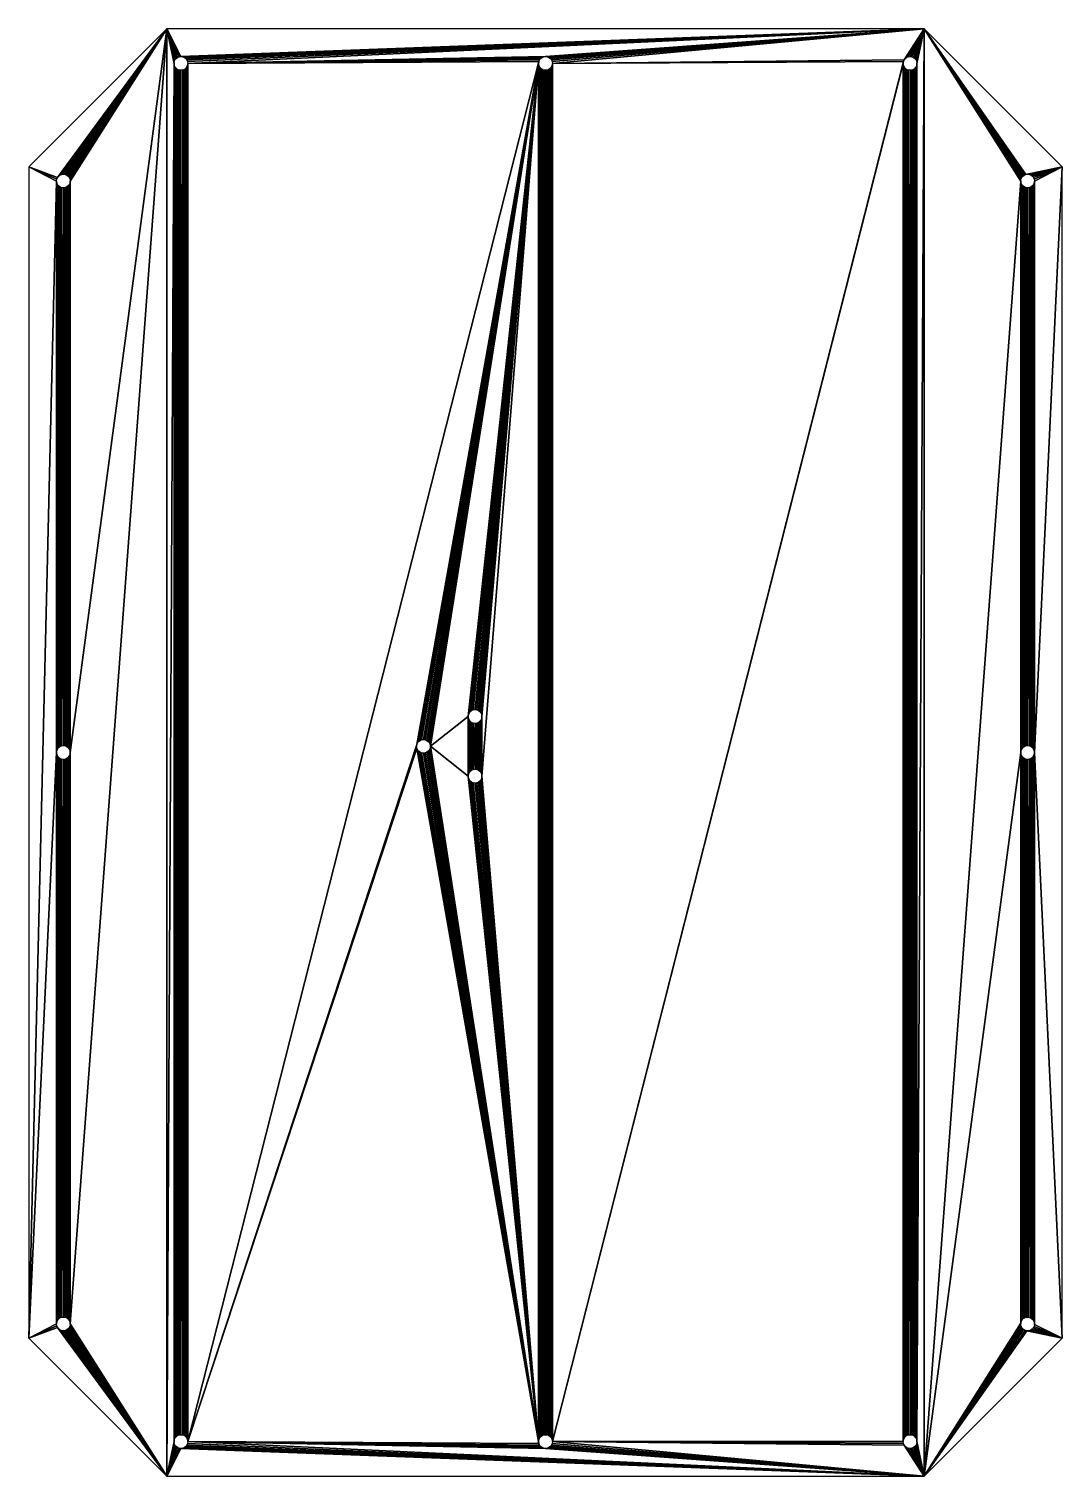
# Model space of a CAD drawing. Header units: metres. Extents: x 71 to 371, y -45 to 375.
import ezdxf

# ---------------------------------------------------------------- set-up
doc = ezdxf.new("R2010")
doc.units = ezdxf.units.M

msp = doc.modelspace()

# ---------------------------------------------------------------- meshes
at = {"layer": 'Layer0'}
mesh = msp.add_polyface(dxfattribs=at)
corners = [(198.13, 174.62, 203.87), (198.06, 157.82, 203.87), (198.13, 158.34, 203.87), (198.33, 174.14, 203.87), (198.33, 158.82, 203.87), (198.64, 173.73, 203.87), (198.64, 159.24, 203.87), (199.06, 173.41, 203.87), (199.06, 159.55, 203.87), (199.54, 173.21, 203.87), (199.54, 159.75, 203.87), (200.06, 173.14, 203.87), (200.06, 159.82, 203.87), (201.06, 173.41, 203.87), (200.58, 159.75, 203.87), (201.06, 159.55, 203.87), (201.47, 173.73, 203.87), (201.47, 159.24, 203.87), (201.79, 174.14, 203.87), (201.79, 158.82, 203.87), (201.99, 174.62, 203.87), (201.99, 158.34, 203.87), (202.06, 175.14, 203.87), (202.06, 157.82, 203.87), (78.5, -1.18, 203.87), (78.57, 164.16, 203.87), (78.5, 164.68, 203.87), (78.57, -0.66, 203.87), (78.77, 163.68, 203.87), (78.77, -0.18, 203.87), (79.09, 163.27, 203.87), (79.09, 0.24, 203.87), (79.5, 162.95, 203.87), (79.5, 0.56, 203.87), (79.98, 162.75, 203.87), (79.98, 0.76, 203.87), (80.5, 162.68, 203.87), (80.5, 0.82, 203.87), (81.02, 162.75, 203.87), (81.02, 0.76, 203.87), (81.5, 162.95, 203.87), (81.5, 0.56, 203.87), (81.91, 163.27, 203.87), (81.91, 0.24, 203.87), (82.23, 163.68, 203.87), (82.23, -0.18, 203.87), (82.43, 164.16, 203.87), (82.43, -0.66, 203.87), (82.5, 164.68, 203.87), (116.64, -35.32, 203.87), (183.13, 165.96, 203.87), (183.06, 166.48, 203.87), (218.57, -35.84, 203.87), (183.33, 165.48, 203.87), (183.64, 165.07, 203.87), (184.06, 164.75, 203.87), (184.54, 164.55, 203.87), (185.06, 164.48, 203.87), (185.58, 164.55, 203.87), (186.06, 164.75, 203.87), (186.47, 165.07, 203.87), (186.79, 165.48, 203.87), (186.99, 165.96, 203.87), (187.06, 166.48, 203.87), (112.71, 364.16, 203.87), (112.64, -35.32, 203.87), (112.71, -34.8, 203.87), (112.91, 363.68, 203.87), (112.91, -34.32, 203.87), (113.23, 363.27, 203.87), (113.23, -33.9, 203.87), (113.64, 362.95, 203.87), (113.64, -33.59, 203.87), (114.12, 362.75, 203.87), (114.12, -33.39, 203.87), (114.64, 362.68, 203.87), (114.64, -33.32, 203.87), (115.16, 362.75, 203.87), (115.16, -33.39, 203.87), (115.64, 362.95, 203.87), (115.64, -33.59, 203.87), (116.06, 363.27, 203.87), (116.06, -33.9, 203.87), (116.37, 363.68, 203.87), (116.37, -34.32, 203.87), (116.57, 364.16, 203.87), (116.57, -34.8, 203.87), (116.64, 364.68, 203.87), (70.5, -5.32, 203.87), (78.5, 330.54, 203.87), (82.5, -1.18, 203.87), (110.5, -45.32, 203.87), (110.5, 374.68, 203.87), (183.13, 167, 203.87)]
mesh.append_faces([[corners[k] for k in face] for face in [(25, 27, 28), (28, 29, 30), (30, 31, 32), (32, 33, 34), (34, 35, 36), (36, 37, 38), (38, 39, 40), (40, 41, 42), (42, 43, 44), (44, 45, 46), (46, 47, 48), (50, 52, 53), (53, 52, 54), (54, 52, 55), (55, 52, 56), (56, 52, 57), (57, 52, 58), (58, 52, 59), (59, 52, 60), (60, 52, 61), (61, 52, 62), (62, 52, 63), (93, 49, 51)]], dxfattribs={"vtx0": -1, "vtx1": -1})
mesh.append_faces([[corners[k] for k in face] for face in [(88, 26, 89), (90, 91, 92)]], dxfattribs={"vtx0": -1, "vtx1": -1, "vtx2": -1})
mesh.append_faces([[corners[k] for k in face] for face in [(0, 1, 2), (3, 2, 4), (5, 4, 6), (7, 6, 8), (9, 8, 10), (11, 10, 12), (13, 14, 15), (16, 15, 17), (18, 17, 19), (20, 19, 21), (22, 21, 23), (24, 25, 26), (49, 50, 51), (64, 65, 66), (67, 66, 68), (69, 68, 70), (71, 70, 72), (73, 72, 74), (75, 74, 76), (77, 76, 78), (79, 78, 80), (81, 80, 82), (83, 82, 84), (85, 84, 86), (87, 86, 49)]], dxfattribs={"vtx0": -1, "vtx2": -1})
mesh = msp.add_polyface(dxfattribs=at)
corners = [(198.06, 157.82, 203.87), (198.13, 174.62, 203.87), (198.06, 175.14, 203.87), (198.13, 158.34, 203.87), (198.33, 174.14, 203.87), (198.33, 158.82, 203.87), (198.64, 173.73, 203.87), (198.64, 159.24, 203.87), (199.06, 173.41, 203.87), (199.06, 159.55, 203.87), (199.54, 173.21, 203.87), (199.54, 159.75, 203.87), (200.06, 173.14, 203.87), (200.06, 159.82, 203.87), (200.58, 173.21, 203.87), (200.58, 159.75, 203.87), (201.06, 173.41, 203.87), (201.06, 159.55, 203.87), (201.47, 173.73, 203.87), (201.47, 159.24, 203.87), (201.79, 174.14, 203.87), (201.79, 158.82, 203.87), (201.99, 174.62, 203.87), (201.99, 158.34, 203.87), (202.06, 175.14, 203.87), (78.57, 330.02, 203.87), (78.5, 164.68, 203.87), (78.57, 165.2, 203.87), (78.77, 329.54, 203.87), (78.77, 165.68, 203.87), (79.09, 329.13, 203.87), (79.09, 166.1, 203.87), (79.5, 328.81, 203.87), (79.5, 166.41, 203.87), (79.98, 328.61, 203.87), (79.98, 166.61, 203.87), (80.5, 328.54, 203.87), (80.5, 166.68, 203.87), (81.02, 328.61, 203.87), (81.02, 166.61, 203.87), (81.5, 328.81, 203.87), (81.5, 166.41, 203.87), (81.91, 329.13, 203.87), (81.91, 166.1, 203.87), (82.23, 329.54, 203.87), (82.23, 165.68, 203.87), (82.43, 330.02, 203.87), (82.43, 165.2, 203.87), (82.5, 330.54, 203.87), (82.5, 164.68, 203.87), (78.5, 330.54, 203.87), (70.5, 334.68, 203.87), (70.5, -5.32, 203.87), (110.5, 374.68, 203.87), (82.5, -1.18, 203.87), (187.06, 166.48, 203.87), (112.64, -35.32, 203.87), (112.71, 364.16, 203.87), (112.64, 364.68, 203.87), (112.71, -34.8, 203.87), (112.91, 363.68, 203.87), (112.91, -34.32, 203.87), (113.23, 363.27, 203.87), (113.23, -33.9, 203.87), (113.64, 362.95, 203.87), (113.64, -33.59, 203.87), (114.12, 362.75, 203.87), (114.12, -33.39, 203.87), (114.64, 362.68, 203.87), (114.64, -33.32, 203.87), (115.16, 362.75, 203.87), (115.16, -33.39, 203.87), (115.64, 362.95, 203.87), (115.64, -33.59, 203.87), (116.06, 363.27, 203.87), (116.06, -33.9, 203.87), (116.37, 363.68, 203.87), (116.37, -34.32, 203.87), (116.57, 364.16, 203.87), (116.57, -34.8, 203.87), (116.64, 364.68, 203.87), (110.5, -45.32, 203.87), (218.57, 365.2, 203.87), (116.64, -35.32, 203.87), (183.13, 167, 203.87), (183.33, 167.48, 203.87), (183.64, 167.9, 203.87), (184.06, 168.21, 203.87), (186.47, 167.9, 203.87), (186.79, 167.48, 203.87), (186.99, 167, 203.87)]
mesh.append_faces([[corners[k] for k in face] for face in [(1, 3, 4), (4, 5, 6), (6, 7, 8), (8, 9, 10), (10, 11, 12), (12, 13, 14), (14, 15, 16), (16, 17, 18), (18, 19, 20), (20, 21, 22), (22, 23, 24), (57, 59, 60), (60, 61, 62), (62, 63, 64), (64, 65, 66), (66, 67, 68), (68, 69, 70), (70, 71, 72), (72, 73, 74), (74, 75, 76), (76, 77, 78), (78, 79, 80)]], dxfattribs={"vtx0": -1, "vtx1": -1})
mesh.append_faces([[corners[k] for k in face] for face in [(53, 49, 54), (55, 0, 2), (53, 81, 58), (82, 80, 83), (82, 83, 84)]], dxfattribs={"vtx0": -1, "vtx1": -1, "vtx2": -1})
mesh.append_faces([[corners[k] for k in face] for face in [(0, 1, 2), (14, 13, 15), (25, 26, 27), (28, 27, 29), (30, 29, 31), (32, 31, 33), (34, 33, 35), (36, 35, 37), (38, 37, 39), (40, 39, 41), (42, 41, 43), (44, 43, 45), (46, 45, 47), (48, 47, 49), (50, 51, 52), (56, 57, 58), (82, 84, 85), (82, 85, 86), (82, 86, 87), (82, 88, 89), (82, 89, 90), (82, 90, 55)]], dxfattribs={"vtx0": -1, "vtx2": -1})
mesh = msp.add_polyface(dxfattribs=at)
corners = [(78.5, 164.68, 203.87), (78.57, 330.02, 203.87), (78.5, 330.54, 203.87), (78.57, 165.2, 203.87), (78.77, 329.54, 203.87), (78.77, 165.68, 203.87), (79.09, 329.13, 203.87), (79.09, 166.1, 203.87), (79.5, 328.81, 203.87), (79.5, 166.41, 203.87), (79.98, 328.61, 203.87), (79.98, 166.61, 203.87), (80.5, 328.54, 203.87), (80.5, 166.68, 203.87), (81.02, 328.61, 203.87), (81.02, 166.61, 203.87), (81.5, 328.81, 203.87), (81.5, 166.41, 203.87), (81.91, 329.13, 203.87), (81.91, 166.1, 203.87), (82.23, 329.54, 203.87), (82.23, 165.68, 203.87), (82.43, 330.02, 203.87), (82.43, 165.2, 203.87), (82.5, 330.54, 203.87), (70.5, 334.68, 203.87), (78.77, 331.54, 203.87), (110.5, 374.68, 203.87), (78.57, 331.06, 203.87), (79.09, 331.95, 203.87), (79.5, 332.27, 203.87), (79.98, 332.47, 203.87), (80.5, 332.54, 203.87), (81.02, 332.47, 203.87), (81.5, 332.27, 203.87), (81.91, 331.95, 203.87), (82.23, 331.54, 203.87), (82.43, 331.06, 203.87), (82.5, 164.68, 203.87), (112.64, 364.68, 203.87), (112.71, 365.2, 203.87), (112.91, 365.68, 203.87), (113.23, 366.1, 203.87), (113.64, 366.41, 203.87), (114.12, 366.61, 203.87), (114.64, 366.68, 203.87), (330.5, 374.68, 203.87), (115.16, 366.61, 203.87), (115.64, 366.41, 203.87), (116.06, 366.1, 203.87), (116.37, 365.68, 203.87), (116.57, 365.2, 203.87), (116.64, 364.68, 203.87), (220.5, 366.68, 203.87), (219.98, 366.61, 203.87), (219.5, 366.41, 203.87), (219.09, 366.1, 203.87), (218.77, 365.68, 203.87), (218.57, 365.2, 203.87), (184.06, 168.21, 203.87), (184.54, 168.41, 203.87), (185.06, 168.48, 203.87), (185.58, 168.41, 203.87), (186.06, 168.21, 203.87), (186.47, 167.9, 203.87), (218.5, 364.68, 203.87), (187.06, 166.48, 203.87), (198.06, 175.14, 203.87)]
mesh.append_faces([[corners[k] for k in face] for face in [(1, 3, 4), (4, 5, 6), (6, 7, 8), (8, 9, 10), (10, 11, 12), (12, 13, 14), (14, 15, 16), (16, 17, 18), (18, 19, 20), (20, 21, 22), (22, 23, 24), (25, 26, 27), (26, 25, 28), (28, 25, 2), (27, 45, 46), (53, 52, 54), (54, 52, 55), (55, 52, 56), (56, 52, 57), (57, 52, 58)]], dxfattribs={"vtx0": -1, "vtx1": -1})
mesh.append_faces([[corners[k] for k in face] for face in [(27, 24, 38), (65, 66, 67)]], dxfattribs={"vtx0": -1, "vtx1": -1, "vtx2": -1})
mesh.append_faces([[corners[k] for k in face] for face in [(0, 1, 2), (27, 26, 29), (27, 29, 30), (27, 30, 31), (27, 31, 32), (27, 32, 33), (27, 33, 34), (27, 34, 35), (27, 35, 36), (27, 36, 37), (27, 37, 24), (27, 39, 40), (27, 40, 41), (27, 41, 42), (27, 42, 43), (27, 43, 44), (27, 44, 45), (46, 45, 47), (46, 47, 48), (46, 48, 49), (46, 49, 50), (46, 50, 51), (46, 51, 52), (58, 59, 60), (58, 60, 61), (58, 61, 62), (58, 62, 63), (58, 63, 64)]], dxfattribs={"vtx0": -1, "vtx2": -1})
mesh = msp.add_polyface(dxfattribs=at)
corners = [(358.5, 164.68, 203.87), (358.57, 330.02, 203.87), (358.5, 330.54, 203.87), (358.57, 165.2, 203.87), (358.77, 329.54, 203.87), (358.77, 165.68, 203.87), (359.09, 329.13, 203.87), (359.09, 166.1, 203.87), (359.5, 328.81, 203.87), (359.5, 166.41, 203.87), (359.98, 328.61, 203.87), (359.98, 166.61, 203.87), (360.5, 328.54, 203.87), (360.5, 166.68, 203.87), (361.02, 328.61, 203.87), (361.02, 166.61, 203.87), (361.5, 328.81, 203.87), (361.5, 166.41, 203.87), (361.91, 329.13, 203.87), (361.91, 166.1, 203.87), (362.23, 329.54, 203.87), (362.23, 165.68, 203.87), (362.43, 330.02, 203.87), (362.43, 165.2, 203.87), (362.5, 330.54, 203.87), (330.5, 374.68, 203.87), (358.57, 331.06, 203.87), (358.77, 331.54, 203.87), (359.09, 331.95, 203.87), (359.5, 332.27, 203.87), (359.98, 332.47, 203.87), (370.5, 334.68, 203.87), (360.5, 332.54, 203.87), (361.02, 332.47, 203.87), (361.5, 332.27, 203.87), (361.91, 331.95, 203.87), (362.23, 331.54, 203.87), (362.43, 331.06, 203.87), (362.5, 164.68, 203.87), (116.64, 364.68, 203.87), (220.5, 366.68, 203.87), (218.57, 365.2, 203.87), (187.06, 166.48, 203.87), (218.5, 364.68, 203.87), (199.06, 176.87, 203.87), (199.54, 177.07, 203.87), (200.06, 177.14, 203.87), (200.58, 177.07, 203.87), (201.06, 176.87, 203.87), (221.02, 366.61, 203.87), (221.5, 366.41, 203.87), (221.91, 366.1, 203.87), (222.23, 365.68, 203.87), (222.43, 365.2, 203.87), (222.5, 364.68, 203.87), (324.63, 365.68, 203.87), (324.43, 365.2, 203.87), (324.94, 366.1, 203.87), (325.36, 366.41, 203.87), (325.84, 366.61, 203.87), (326.36, 366.68, 203.87), (326.88, 366.61, 203.87), (327.36, 366.41, 203.87), (327.77, 366.1, 203.87), (328.09, 365.68, 203.87), (328.29, 365.2, 203.87), (328.36, 364.68, 203.87)]
mesh.append_faces([[corners[k] for k in face] for face in [(1, 3, 4), (4, 5, 6), (6, 7, 8), (8, 9, 10), (10, 11, 12), (12, 13, 14), (14, 15, 16), (16, 17, 18), (18, 19, 20), (20, 21, 22), (22, 23, 24), (25, 30, 31), (41, 42, 43), (55, 54, 56)]], dxfattribs={"vtx0": -1, "vtx1": -1})
mesh.append_faces([[corners[k] for k in face] for face in [(31, 24, 38), (25, 39, 40), (25, 54, 55)]], dxfattribs={"vtx0": -1, "vtx1": -1, "vtx2": -1})
mesh.append_faces([[corners[k] for k in face] for face in [(0, 1, 2), (25, 2, 26), (25, 26, 27), (25, 27, 28), (25, 28, 29), (25, 29, 30), (31, 30, 32), (31, 32, 33), (31, 33, 34), (31, 34, 35), (31, 35, 36), (31, 36, 37), (31, 37, 24), (43, 44, 45), (43, 45, 46), (43, 46, 47), (43, 47, 48), (25, 40, 49), (25, 49, 50), (25, 50, 51), (25, 51, 52), (25, 52, 53), (25, 53, 54), (25, 55, 57), (25, 57, 58), (25, 58, 59), (25, 59, 60), (25, 60, 61), (25, 61, 62), (25, 62, 63), (25, 63, 64), (25, 64, 65), (25, 65, 66)]], dxfattribs={"vtx0": -1, "vtx2": -1})
mesh = msp.add_polyface(dxfattribs=at)
corners = [(358.57, 330.02, 203.87), (358.5, 164.68, 203.87), (358.57, 165.2, 203.87), (358.77, 329.54, 203.87), (358.77, 165.68, 203.87), (359.09, 329.13, 203.87), (359.09, 166.1, 203.87), (359.5, 328.81, 203.87), (359.5, 166.41, 203.87), (359.98, 328.61, 203.87), (359.98, 166.61, 203.87), (360.5, 328.54, 203.87), (360.5, 166.68, 203.87), (361.02, 328.61, 203.87), (361.02, 166.61, 203.87), (361.5, 328.81, 203.87), (361.5, 166.41, 203.87), (361.91, 329.13, 203.87), (361.91, 166.1, 203.87), (362.23, 329.54, 203.87), (362.23, 165.68, 203.87), (362.43, 330.02, 203.87), (362.43, 165.2, 203.87), (362.5, 330.54, 203.87), (362.5, 164.68, 203.87), (370.5, -5.32, 203.88), (370.5, 334.68, 203.87), (330.5, 374.68, 203.87), (330.5, -45.32, 203.88), (358.5, 330.54, 203.87), (218.5, -35.32, 203.87), (218.57, 364.16, 203.87), (218.5, 364.68, 203.87), (218.57, -34.8, 203.87), (218.77, 363.68, 203.87), (218.77, -34.32, 203.87), (219.09, 363.27, 203.87), (219.09, -33.9, 203.87), (219.5, 362.95, 203.87), (219.5, -33.59, 203.87), (219.98, 362.75, 203.87), (219.98, -33.39, 203.87), (220.5, 362.68, 203.87), (220.5, -33.32, 203.87), (221.02, 362.75, 203.87), (221.02, -33.39, 203.87), (221.5, 362.95, 203.87), (221.5, -33.59, 203.87), (221.91, 363.27, 203.87), (221.91, -33.9, 203.87), (222.23, 363.68, 203.87), (222.23, -34.32, 203.87), (222.43, 364.16, 203.87), (222.43, -34.8, 203.87), (222.5, 364.68, 203.87), (324.36, -35.32, 203.88), (324.43, 364.16, 203.87), (324.36, 364.68, 203.87), (324.43, -34.8, 203.88), (324.63, 363.68, 203.87), (324.63, -34.32, 203.88), (324.94, 363.27, 203.87), (324.94, -33.9, 203.88), (325.36, 362.95, 203.87), (325.36, -33.59, 203.88), (325.84, 362.75, 203.87), (325.84, -33.39, 203.88), (326.36, 362.68, 203.87), (326.36, -33.32, 203.88), (326.88, 362.75, 203.87), (326.88, -33.39, 203.88), (327.36, 362.95, 203.87), (327.36, -33.59, 203.88), (327.77, 363.27, 203.87), (327.77, -33.9, 203.88), (328.09, 363.68, 203.87), (328.09, -34.32, 203.88), (328.29, 364.16, 203.87), (328.29, -34.8, 203.88), (328.36, 364.68, 203.87), (198.06, 175.14, 203.87), (198.13, 175.66, 203.87), (198.33, 176.14, 203.87), (198.64, 176.56, 203.87), (199.06, 176.87, 203.87), (201.06, 176.87, 203.87), (201.47, 176.56, 203.87), (201.79, 176.14, 203.87), (201.99, 175.66, 203.87), (202.06, 175.14, 203.87), (202.06, 157.82, 203.87), (324.43, 365.2, 203.87), (222.5, -35.32, 203.87), (328.36, -35.32, 203.88)]
mesh.append_faces([[corners[k] for k in face] for face in [(31, 33, 34), (34, 35, 36), (36, 37, 38), (38, 39, 40), (40, 41, 42), (42, 43, 44), (44, 45, 46), (46, 47, 48), (48, 49, 50), (50, 51, 52), (52, 53, 54), (56, 58, 59), (59, 60, 61), (61, 62, 63), (63, 64, 65), (65, 66, 67), (67, 68, 69), (69, 70, 71), (71, 72, 73), (73, 74, 75), (75, 76, 77), (77, 78, 79), (91, 92, 57)]], dxfattribs={"vtx0": -1, "vtx1": -1})
mesh.append_faces([[corners[k] for k in face] for face in [(27, 28, 29), (32, 89, 90), (91, 54, 92), (27, 79, 93)]], dxfattribs={"vtx0": -1, "vtx1": -1, "vtx2": -1})
mesh.append_faces([[corners[k] for k in face] for face in [(0, 1, 2), (3, 2, 4), (5, 4, 6), (7, 6, 8), (9, 8, 10), (11, 10, 12), (13, 12, 14), (15, 14, 16), (17, 16, 18), (19, 18, 20), (21, 20, 22), (23, 22, 24), (24, 25, 26), (30, 31, 32), (55, 56, 57), (32, 80, 81), (32, 81, 82), (32, 82, 83), (32, 83, 84), (32, 85, 86), (32, 86, 87), (32, 87, 88), (32, 88, 89)]], dxfattribs={"vtx0": -1, "vtx2": -1})
mesh = msp.add_polyface(dxfattribs=at)
corners = [(330.5, -45.32, 203.88), (358.5, 164.68, 203.87), (358.5, 330.54, 203.87), (198.33, 156.82, 203.87), (218.5, -35.32, 203.87), (198.64, 156.41, 203.87), (199.06, 156.09, 203.87), (199.54, 155.89, 203.87), (200.06, 155.82, 203.87), (200.58, 155.89, 203.87), (201.06, 156.09, 203.87), (201.47, 156.41, 203.87), (201.79, 156.82, 203.87), (201.99, 157.3, 203.87), (202.06, 157.82, 203.87), (218.5, 364.68, 203.87), (222.5, -35.32, 203.87), (324.36, -35.32, 203.88), (324.36, 364.68, 203.87), (328.36, -35.32, 203.88), (330.5, 374.68, 203.87), (358.51, -0.98, 203.88), (358.57, 164.16, 203.87), (358.63, -0.47, 203.88), (358.77, 163.68, 203.87), (358.87, -0.01, 203.88), (359.09, 163.27, 203.87), (359.23, 0.37, 203.88), (359.5, 162.95, 203.87), (359.67, 0.65, 203.88), (359.98, 162.75, 203.87), (360.17, 0.8, 203.88), (360.5, 162.68, 203.87), (360.5, 0.81, 203.88), (361.02, 162.75, 203.87), (361.2, 0.7, 203.88), (361.5, 162.95, 203.87), (361.66, 0.45, 203.88), (361.91, 163.27, 203.87), (362.05, 0.09, 203.88), (362.23, 163.68, 203.87), (362.32, -0.35, 203.88), (362.43, 164.16, 203.87), (362.47, -0.85, 203.88), (362.5, 164.68, 203.87), (218.57, 364.16, 203.87), (218.57, -34.8, 203.87), (218.77, 363.68, 203.87), (218.77, -34.32, 203.87), (219.09, 363.27, 203.87), (219.09, -33.9, 203.87), (219.5, 362.95, 203.87), (219.5, -33.59, 203.87), (219.98, 362.75, 203.87), (219.98, -33.39, 203.87), (220.5, 362.68, 203.87), (220.5, -33.32, 203.87), (221.02, 362.75, 203.87), (221.02, -33.39, 203.87), (221.5, 362.95, 203.87), (221.5, -33.59, 203.87), (221.91, 363.27, 203.87), (221.91, -33.9, 203.87), (222.23, 363.68, 203.87), (222.23, -34.32, 203.87), (222.43, 364.16, 203.87), (222.43, -34.8, 203.87), (222.5, 364.68, 203.87), (324.43, 364.16, 203.87), (324.43, -34.8, 203.88), (324.63, 363.68, 203.87), (324.63, -34.32, 203.88), (324.94, 363.27, 203.87), (324.94, -33.9, 203.88), (325.36, 362.95, 203.87), (325.36, -33.59, 203.88), (325.84, 362.75, 203.87), (325.84, -33.39, 203.88), (326.36, 362.68, 203.87), (326.36, -33.32, 203.88), (326.88, 362.75, 203.87), (326.88, -33.39, 203.88), (327.36, 362.95, 203.87), (327.36, -33.59, 203.88), (327.77, 363.27, 203.87), (327.77, -33.9, 203.88), (328.09, 363.68, 203.87), (328.09, -34.32, 203.88), (328.29, 364.16, 203.87), (328.29, -34.8, 203.88), (328.36, 364.68, 203.87)]
mesh.append_faces([[corners[k] for k in face] for face in [(3, 4, 5), (5, 4, 6), (6, 4, 7), (7, 4, 8), (8, 4, 9), (9, 4, 10), (10, 4, 11), (11, 4, 12), (12, 4, 13), (13, 4, 14), (22, 23, 24), (24, 25, 26), (26, 27, 28), (28, 29, 30), (30, 31, 32), (32, 33, 34), (34, 35, 36), (36, 37, 38), (38, 39, 40), (40, 41, 42), (42, 43, 44)]], dxfattribs={"vtx0": -1, "vtx1": -1})
mesh.append_faces([[corners[k] for k in face] for face in [(0, 1, 2), (14, 4, 15), (16, 17, 18), (19, 0, 20)]], dxfattribs={"vtx0": -1, "vtx1": -1, "vtx2": -1})
mesh.append_faces([[corners[k] for k in face] for face in [(21, 22, 1), (45, 4, 46), (47, 46, 48), (49, 48, 50), (51, 50, 52), (53, 52, 54), (55, 54, 56), (57, 56, 58), (59, 58, 60), (61, 60, 62), (63, 62, 64), (65, 64, 66), (67, 66, 16), (68, 17, 69), (70, 69, 71), (72, 71, 73), (74, 73, 75), (76, 75, 77), (78, 77, 79), (80, 79, 81), (82, 81, 83), (84, 83, 85), (86, 85, 87), (88, 87, 89), (90, 89, 19)]], dxfattribs={"vtx0": -1, "vtx2": -1})
mesh = msp.add_polyface(dxfattribs=at)
corners = [(78.57, 164.16, 203.87), (78.5, -1.18, 203.87), (78.57, -0.66, 203.87), (78.77, 163.68, 203.87), (78.77, -0.18, 203.87), (79.09, 163.27, 203.87), (79.09, 0.24, 203.87), (79.5, 162.95, 203.87), (79.5, 0.56, 203.87), (79.98, 162.75, 203.87), (79.98, 0.76, 203.87), (80.5, 162.68, 203.87), (80.5, 0.82, 203.87), (81.02, 162.75, 203.87), (81.02, 0.76, 203.87), (81.5, 162.95, 203.87), (81.5, 0.56, 203.87), (81.91, 163.27, 203.87), (81.91, 0.24, 203.87), (82.23, 163.68, 203.87), (82.23, -0.18, 203.87), (82.43, 164.16, 203.87), (82.43, -0.66, 203.87), (82.5, 164.68, 203.87), (82.5, -1.18, 203.87), (110.5, -45.32, 203.87), (112.64, -35.32, 203.87), (112.64, 364.68, 203.87), (112.71, -35.84, 203.87), (112.91, -36.32, 203.87), (113.23, -36.73, 203.87), (113.64, -37.05, 203.87), (114.12, -37.25, 203.87), (114.64, -37.32, 203.87), (330.5, -45.32, 203.88), (115.16, -37.25, 203.87), (115.64, -37.05, 203.87), (116.06, -36.73, 203.87), (116.37, -36.32, 203.87), (116.57, -35.84, 203.87), (116.64, -35.32, 203.87), (220.5, -37.32, 203.87), (219.98, -37.25, 203.87), (219.5, -37.05, 203.87), (219.09, -36.73, 203.87), (218.77, -36.32, 203.87), (218.57, -35.84, 203.87), (183.13, 165.96, 203.87), (187.06, 166.48, 203.87), (218.5, -35.32, 203.87), (198.06, 157.82, 203.87), (198.13, 157.3, 203.87), (198.33, 156.82, 203.87), (78.5, 164.68, 203.87), (70.5, -5.32, 203.87), (78.57, -1.69, 203.87), (78.77, -2.18, 203.87), (79.09, -2.59, 203.87), (79.5, -2.91, 203.87), (79.98, -3.11, 203.87), (80.5, -3.18, 203.87), (81.02, -3.11, 203.87), (81.5, -2.91, 203.87), (81.91, -2.59, 203.87), (82.23, -2.18, 203.87), (82.43, -1.69, 203.87)]
mesh.append_faces([[corners[k] for k in face] for face in [(26, 25, 28), (28, 25, 29), (29, 25, 30), (30, 25, 31), (31, 25, 32), (32, 25, 33), (33, 34, 35), (35, 34, 36), (36, 34, 37), (37, 34, 38), (38, 34, 39), (39, 34, 40), (50, 49, 51), (51, 49, 52), (1, 54, 55), (55, 54, 56), (56, 25, 57), (57, 25, 58), (58, 25, 59), (59, 25, 60), (60, 25, 61), (61, 25, 62), (62, 25, 63), (63, 25, 64), (64, 25, 65), (65, 25, 24)]], dxfattribs={"vtx0": -1, "vtx1": -1})
mesh.append_faces([[corners[k] for k in face] for face in [(25, 26, 27), (40, 46, 47), (48, 49, 50), (53, 54, 1)]], dxfattribs={"vtx0": -1, "vtx1": -1, "vtx2": -1})
mesh.append_faces([[corners[k] for k in face] for face in [(0, 1, 2), (3, 2, 4), (5, 4, 6), (7, 6, 8), (9, 8, 10), (11, 10, 12), (13, 12, 14), (15, 14, 16), (17, 16, 18), (19, 18, 20), (21, 20, 22), (23, 22, 24), (33, 25, 34), (40, 41, 42), (40, 42, 43), (40, 43, 44), (40, 44, 45), (40, 45, 46), (56, 54, 25)]], dxfattribs={"vtx0": -1, "vtx2": -1})
mesh = msp.add_polyface(dxfattribs=at)
corners = [(358.5, 164.68, 203.87), (330.5, -45.32, 203.88), (358.51, -0.98, 203.88), (358.53, -1.5, 203.88), (358.68, -2, 203.88), (358.95, -2.45, 203.88), (359.1, -2.58, 203.88), (359.34, -2.8, 203.88), (359.8, -3.05, 203.88), (360.31, -3.17, 203.88), (370.5, -5.32, 203.88), (360.83, -3.15, 203.88), (361.33, -3, 203.88), (361.77, -2.72, 203.88), (362.13, -2.34, 203.88), (362.37, -1.88, 203.88), (362.49, -1.37, 203.88), (362.5, 164.68, 203.87), (116.64, -35.32, 203.87), (220.5, -37.32, 203.87), (187.06, 166.48, 203.87), (218.57, -35.84, 203.87), (218.5, -35.32, 203.87), (221.02, -37.25, 203.87), (221.5, -37.05, 203.87), (221.91, -36.73, 203.87), (222.23, -36.32, 203.87), (222.43, -35.84, 203.87), (222.5, -35.32, 203.87), (324.63, -36.32, 203.88), (324.43, -35.84, 203.88), (324.36, -35.32, 203.88), (324.94, -36.73, 203.88), (325.36, -37.05, 203.88), (325.84, -37.25, 203.88), (326.36, -37.32, 203.88), (326.88, -37.25, 203.88), (327.36, -37.05, 203.88), (327.77, -36.73, 203.88), (328.09, -36.32, 203.88), (328.29, -35.84, 203.88), (328.36, -35.32, 203.88), (358.57, 164.16, 203.87), (358.63, -0.47, 203.88), (358.77, 163.68, 203.87), (358.87, -0.01, 203.88), (359.09, 163.27, 203.87), (359.23, 0.37, 203.88), (359.5, 162.95, 203.87), (359.67, 0.65, 203.88), (359.98, 162.75, 203.87), (360.17, 0.8, 203.88), (360.5, 162.68, 203.87), (360.5, 0.81, 203.88), (361.02, 162.75, 203.87), (360.69, 0.81, 203.88), (361.2, 0.7, 203.88), (361.5, 162.95, 203.87), (361.66, 0.45, 203.88), (361.91, 163.27, 203.87), (362.05, 0.09, 203.88), (362.23, 163.68, 203.87), (362.32, -0.35, 203.88), (362.43, 164.16, 203.87), (362.47, -0.85, 203.88)]
mesh.append_faces([[corners[k] for k in face] for face in [(2, 1, 3), (3, 1, 4), (4, 1, 5), (5, 1, 6), (6, 1, 7), (7, 1, 8), (8, 1, 9), (9, 10, 11), (11, 10, 12), (12, 10, 13), (13, 10, 14), (14, 10, 15), (15, 10, 16), (19, 1, 23), (23, 1, 24), (24, 1, 25), (25, 1, 26), (26, 1, 27), (27, 1, 28), (29, 1, 32), (32, 1, 33), (33, 1, 34), (34, 1, 35), (35, 1, 36), (36, 1, 37), (37, 1, 38), (38, 1, 39), (39, 1, 40), (40, 1, 41)]], dxfattribs={"vtx0": -1, "vtx1": -1})
mesh.append_faces([[corners[k] for k in face] for face in [(0, 1, 2), (16, 10, 17), (18, 1, 19), (28, 1, 29)]], dxfattribs={"vtx0": -1, "vtx1": -1, "vtx2": -1})
mesh.append_faces([[corners[k] for k in face] for face in [(9, 1, 10), (20, 21, 22), (28, 29, 30), (28, 30, 31), (42, 2, 43), (44, 43, 45), (46, 45, 47), (48, 47, 49), (50, 49, 51), (52, 51, 53), (54, 53, 55), (54, 55, 56), (57, 56, 58), (59, 58, 60), (61, 60, 62), (63, 62, 64), (17, 64, 16)]], dxfattribs={"vtx0": -1, "vtx2": -1})

doc.saveas('drawing.dxf')
